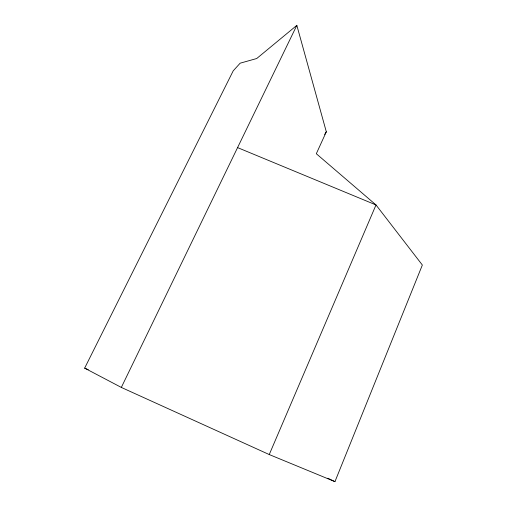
<?xml version="1.0" encoding="UTF-8"?>
<svg xmlns="http://www.w3.org/2000/svg" width="507" height="507" viewBox="0 0 507 507"><rect width="100%" height="100%" fill="white"/><g stroke="black" fill="none" stroke-linecap="round" stroke-linejoin="round"><path stroke-width="0.76" d="M334.95 481.65L422.35 265.028L376.004 204.948L316.311 153.729L326.318 131.801L296.836 25.35L256.719 58.52L240.147 63.191L233.22 70.828L84.65 368.145L121.325 387.424L269.249 454.557L334.95 481.65L327.864 478.215M269.249 454.557L376.004 204.948L237.574 147.6M121.325 387.424L296.836 25.35M324.626 134.469L326.318 131.801M84.65 368.145L88.269 369.698"/></g></svg>
